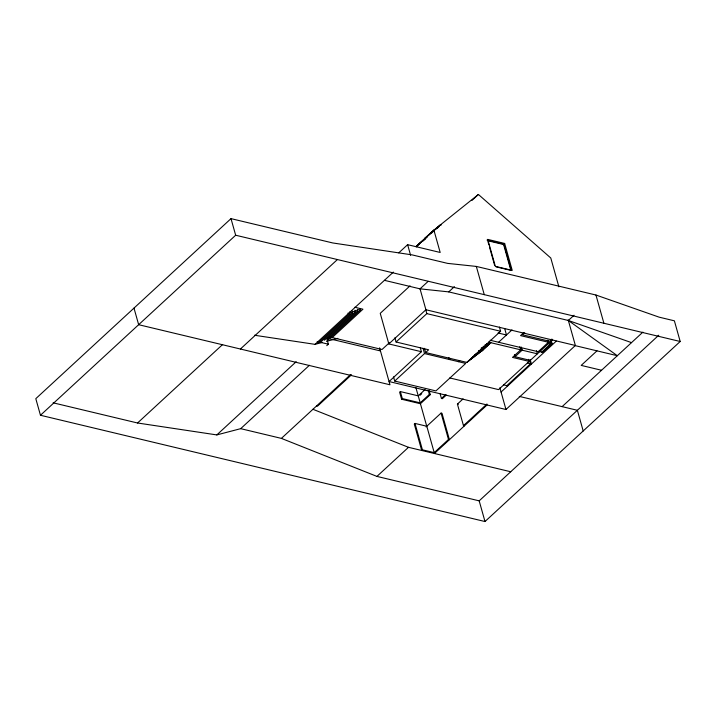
<?xml version="1.0" encoding="UTF-8"?>
<svg xmlns="http://www.w3.org/2000/svg" width="716" height="716" viewBox="0 0 716 716"><rect width="100%" height="100%" fill="white"/><g stroke="black" fill="none" stroke-linecap="round" stroke-linejoin="round"><path stroke-width="1.07" d="M231 218.631L35.8 398.669L40.463 415.262L485 521.534L680.2 341.496L674.383 320.813L659.123 317.161L595.954 295.028L476.328 266.424L447.643 263.39L412.031 254.869L332.752 242.957L231 218.631L235.662 235.224L680.2 341.496M40.463 415.262L235.662 235.224M53.118 402.813L137.544 422.995L222.649 344.503M240.406 349.023L337.415 259.541M398.758 252.855L407.619 244.675L440.179 252.462L433.878 230.051L415.915 246.617M416.023 246.519L425.707 238.428M422.556 241.301L425.009 239.028L424.561 238.598L433.556 230.31L433.994 230.803M433.44 231.259L440 225.209M416.56 246.886L418.189 245.382M427.452 236.835L418.475 244.254M431.542 233.067L433.18 231.554M435.793 229.129L440.698 224.6L441.128 225.101M137.544 422.995L216.823 434.916L296.2 361.705M254.457 335.24L315.022 344.351L393.353 272.098M471.871 200.489L478.404 194.466L550.783 258.002L558.883 286.803M317.618 343.465L349.954 313.635L349.498 312.024L352.549 312.749L352.093 311.138L355.154 311.863L354.697 310.252L357.749 310.977L357.293 309.366L360.345 310.091L359.888 308.48M352.549 312.749L320.213 342.579L318.181 342.087M324.429 340.198L355.154 311.863M357.749 310.977L326.988 339.348L328.349 344.199L326.773 345.649M328.009 339.921L360.345 310.091M332.188 337.576L362.94 309.205L354.805 307.262M216.823 434.916L240.692 428.66L309.428 365.267M410.053 285.836L380.241 313.34L388.842 343.94L421.402 351.717L420.202 347.457M384.42 280.332L420.032 288.843L428.15 281.361M487.766 239.412L487.05 240.066L503.948 244.111L504.655 243.449L512.226 270.388L495.338 266.352L487.766 239.412L504.655 243.449M240.692 428.66L281.388 438.389L350.625 374.531M351.547 374.754L317.403 406.24L316.49 406.017M389.325 342.776L382.04 349.498L330.148 337.093M388.842 343.94L425.913 309.751L575.378 345.479L568.182 319.873M420.032 288.843L448.726 291.886L454.409 286.642M394.883 337.791L396.064 341.997L426.825 313.626L500.591 331.266L499.41 327.051M421.402 351.717L389.065 381.547L505.97 409.498L575.378 345.479M394.713 381.064L424.525 353.57L465.731 363.415L435.919 390.918L394.713 381.064L393.531 376.858M424.445 348.334L425.626 352.549L428.624 349.784L396.064 341.997M425.116 389.531L418.251 395.858L400.351 391.58L399.635 392.234L401.604 399.242L420.426 403.735L430.289 394.641L429.161 390.641M401.604 399.242L402.32 398.579L420.22 402.866L429.376 394.426L430.289 394.641M450.552 358.51L449.451 359.522L448.869 357.472M420.104 395.223L421.751 393.702M458.607 361.714L459.717 360.694M425.626 352.549L466.832 362.394L500.591 331.266M468.631 361.016L476.516 353.749M470.43 359.638L478.315 352.361M472.22 358.26L480.105 350.983L478.548 350.616M474.019 356.881L481.904 349.605L480.347 349.229M475.809 355.503L483.694 348.227L483.157 346.284L485.493 346.848L477.608 354.125M479.398 352.737L487.292 345.47L486.746 343.528L489.082 344.083L488.536 342.15L520.693 349.838L519.807 346.687M481.197 351.359L489.082 344.083M481.886 351.001L490.881 342.704L474.726 355.127M498.596 342.266L512.003 329.897M440.018 393.442L441.441 398.49L445.442 394.802M434.218 452.637L426.799 426.244L414.994 423.425L414.287 424.078L421.706 450.471L422.413 449.818L434.218 452.637L448.493 439.472L449.406 439.687L441.987 413.293L441.074 413.078L426.083 426.897M446.354 395.017L442.354 398.705L441.441 398.49M523.709 332.698L520.55 335.607L548.429 342.266L547.847 340.198M524.738 332.806L522.573 334.802L549.539 341.255L551.902 339.071M281.388 438.389L376.947 476.408L408.496 447.312L510.732 471.755M464.389 425.868L463.476 425.644L457.417 404.101L463.082 398.875M520.693 349.838L512.486 357.4L529.178 361.392L528.596 359.316M514.437 354.653L515.019 356.72L522.116 350.178L537.376 353.82L536.508 350.715M574.035 315.246L568.352 320.482L448.726 291.886M548.429 342.266L538.181 351.726L490.165 340.252M552.645 339.742L498.569 389.611L449.782 377.95M541.726 352.12L551.195 343.385L550.604 341.281M549.834 345.416L549.127 344.879M551.222 340.449L552.108 343.608L542.639 352.335L538.575 351.359M463.476 425.644L486.934 404.012M506.856 385.638L530.511 363.817L529.625 360.658M434.424 453.514L487.041 404.979M501.066 392.037L556.278 341.12M596.974 350.849L581.195 365.402L601.547 370.262M562.114 406.634L642.887 332.135M376.947 476.408L479.183 500.851L658.765 335.213M433.466 230.427L478.404 194.466M437.163 228.27L438.756 226.999M424.561 238.598L430.978 233.425M466.832 362.394L482.996 349.981M315.022 344.351L322.281 342.445M326.433 341.362L337.845 338.364M487.712 240.728L503.59 244.523L510.857 270.38L496.036 266.835M574.483 345.47L617.326 355.718L568.352 320.482L631.521 342.624M548.035 342.633L552.108 343.608M498.05 332.976L506.489 334.99L504.744 328.787M520.389 348.755L521.812 349.095M484.947 344.906L487.292 345.47M347.922 313.152L349.954 313.635M481.358 347.663L483.694 348.227M515.019 356.72L530.279 360.372M527.361 363.066L531.433 364.032L530.243 359.826M327.552 337.979L329.584 338.462M328.635 338.561L380.465 350.947M503.697 384.886L507.769 385.861M317.161 341.523L328.349 344.199M519.27 396.395L577.373 410.286L583.191 430.969M457.417 404.101L458.338 404.316M312.937 409.292L408.496 447.312M418.574 244.129L419.003 244.621M595.954 295.028L603.892 323.247M503.948 244.111L511.224 270.004M521.23 347.027L522.116 350.178M488.008 241.766L488.876 244.863M489.458 246.939L494.693 265.555M476.328 266.424L484.267 294.652M499.875 387.795L505.97 409.498M407.619 244.675L410.617 255.344M419.916 288.414L425.913 309.751M425.644 309.419L426.825 313.626M479.183 500.851L485 521.534M423.049 348.307L424.525 353.57M441.074 413.078L448.493 439.472M428.249 390.426L429.376 394.426M415.88 387.562L420.22 402.866M420.426 403.735L426.7 426.056M414.994 423.425L422.413 449.818M400.351 391.58L402.32 398.579M379.587 347.842L389.969 384.778L138.653 324.697L133.99 308.104"/></g></svg>
